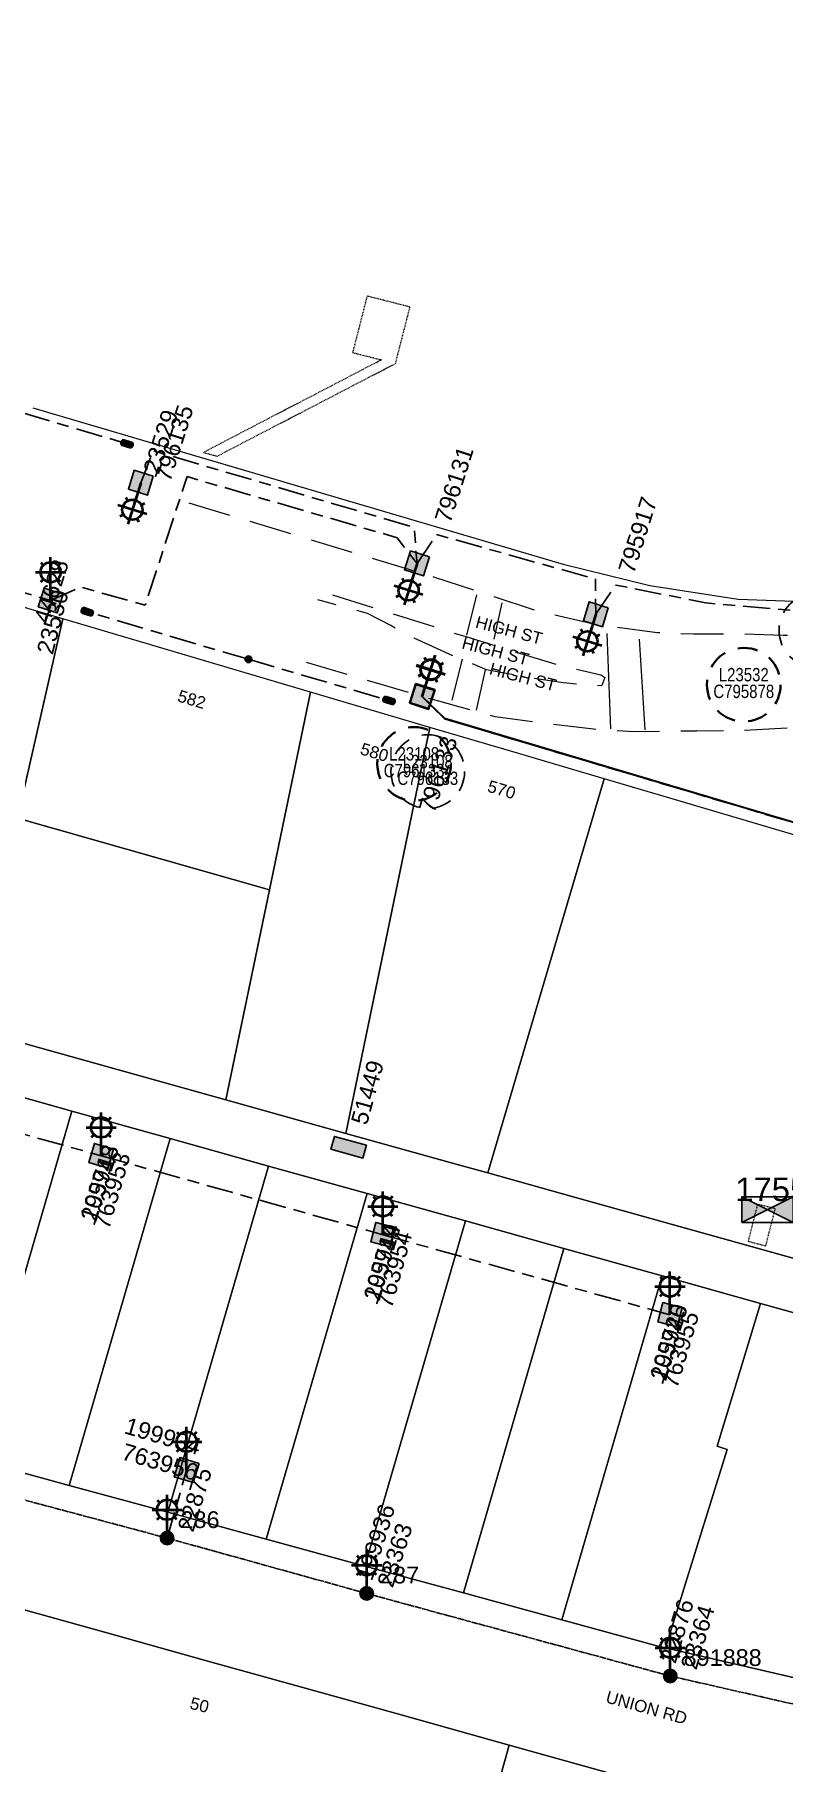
# Model space of a CAD drawing. Header units: metres. Extents: x 285841 to 287079, y 6262591 to 6263353.
# Drawn here: x 286156.9 to 286268.6, y 6262745.4 to 6263003.4 of the extents above; entities that cross this region are included whole.
import ezdxf
from ezdxf.enums import TextEntityAlignment as Align

# ---------------------------------------------------------------- set-up
doc = ezdxf.new("R2010")
doc.units = ezdxf.units.M
for name, pattern in [('Cable Exist OH', [1, 1, 0]), ('Cable Exist UG', [8.2, 4, -1.2, 1.8, -1.2]), ('Dash', [5, 3, -2]), ('DASHED', [0.75, 0.5, -0.25]), ('DASHED2', [9.525, 6.35, -3.175]), ('HIDDEN2', [0.1875, 0.125, -0.0625])]:
    doc.linetypes.add(name, pattern=pattern)
doc.layers.get('0').update_dxf_attribs({"color": 6})
for name, color, linetype, lineweight in [('_User Miscellaneous3', 241, 'Continuous', 13), ('_User_SL_Exist', 4, 'Continuous', 35), ('Cadastre Buildings_SP_EXT', 96, 'Continuous', 15), ('Cadastre Land Parcels_SP_EXT', 96, 'Continuous', 15), ('Cadastre Other Property_SP_EXT', 96, 'DASHED', 15), ('Cadastre Roads_SP_EXT', 54, 'Continuous', 15)]:
    doc.layers.add(name, color=color, linetype=linetype, lineweight=lineweight)
for name, color, linetype in [('_User SL', 2, 'Continuous'), ('_User_SL_Final', 7, 'Continuous'), ('Equip_SL_EXT', 7, 'Continuous'), ('Equip_SP_SL_EXT', 7, 'Continuous'), ('Mains_LV_NEW_R6', 2, 'Continuous'), ('Sub_SP_EXT', 7, 'Continuous'), ('SupportsOH_SP_TR_HV_LV_SL_EXT', 7, 'Continuous'), ('SupportsUG_SP_LV_EXT', 7, 'Continuous'), ('SupportsUG_SP_LV_SL_EXT', 7, 'Continuous')]:
    doc.layers.add(name, color=color, linetype=linetype)
doc.styles.add('ARIAL', font='arial.ttf', dxfattribs={"height": 2})
doc.styles.add('COLUMN_LABEL', font='arial.ttf')
doc.styles.add('iecARIAL', font='arial.ttf', dxfattribs={"height": 2})
doc.styles.add('POLE_LABEL', font='arial.ttf', dxfattribs={"height": 2})
doc.styles.get("Standard").update_dxf_attribs({"font": 'arial.ttf'})
doc.linetypes.add('Cable New UG', pattern='A,7,-0.25,["x",Standard,S=2,R=0,X=0.2,Y=-0.8],-2.1', length=9.35)
doc.linetypes.add('Cable o', pattern='A,5.25,-0.1,["o",Standard,S=2,R=0,X=0.2,Y=-0.7],-2', length=7.35)

# ---------------------------------------------------------------- blocks, each defined once
blk = doc.blocks.new('SUB_PADMOUNT_EXT')
for points in [[(0, 0), (-3.84, 1.92), (-3.84, -1.92)], [(0, 0), (3.84, 1.92), (3.84, -1.92)]]:
    blk.add_hatch(color=256).paths.add_polyline_path(points)
for p, q in [((3.84, 1.92), (-3.84, -1.92)), ((-3.84, 1.92), (3.84, -1.92))]:
    blk.add_line(p, q)
blk.add_lwpolyline([(-3.84, -1.92), (3.84, -1.92), (3.84, 1.92), (-3.84, 1.92)], close=True)
for tag, height, flags, p in [('ASSET_NUM', 3.5, 8, (2, 2)), ('STREET_CODE', 0.2, 9, (1.5, 0)), ('CONSTRUCTED_VOLTAGE', 0.2, 9, (1.5, -0.2)), ('OPERATING_VOLTAGE', 0.2, 9, (1.5, -0.6)), ('ORIENTATION', 0.2, 9, (1.5, -0.8)), ('OWNED_BY', 0.2, 9, (1.5, -1)), ('OPERATED_BY', 0.2, 9, (1.5, -1.2)), ('SECONDARY_VOLTAGE', 0.2, 9, (1.5, -1.6)), ('STATE', 0.2, 9, (1.5, -1.8)), ('SUBSTATION_TYPE', 0.2, 9, (1.5, -2.2)), ('NO_PHASES', 0.2, 9, (1.5, -0.4)), ('MAINTAINED_BY', 0.2, 9, (1.5, -1.4)), ('PARENT', 0.2, 9, (1.5, -2)), ('USAGE', 0.2, 9, (1.5, -2.4)), ('LEGEND', 0.2, 9, (1.5, -2.6)), ('STREETNAME', 0.2, 9, (1.5, -3)), ('SUBURB', 0.2, 9, (1.5, -3.2)), ('Z', 0.2, 1, (1.5, -3.6)), ('LOCATION', 0.2, 9, (1.5, -2.8)), ('NOTES', 0.2, 9, (1.5, -3.4))]:
    blk.add_attdef(tag, text='', height=height, dxfattribs=dict(flags=flags)).set_placement(p, align=Align.MIDDLE_LEFT)
blk = doc.blocks.new('COLUMN_EXT')
blk.add_hatch(color=256).paths.add_polyline_path([(-1.49, 1.48), (-1.49, -1.49), (1.48, -1.49), (1.48, 1.48)])
blk.add_lwpolyline([(-1.49, -1.49), (1.48, -1.49), (1.48, 1.48), (-1.49, 1.48)], close=True)
for tag, height, style, flags, p in [('ASSET_NUM', 2.5, 'COLUMN_LABEL', 8, (2, 2)), ('STRUCTURE_PLANT_NUMBER', 0.2, 'POLE_LABEL', 9, (1.81, 0.03)), ('STREET_CODE', 0.2, 'COLUMN_LABEL', 9, (1.81, -0.2))]:
    blk.add_attdef(tag, text='', height=height, dxfattribs=dict(style=style, flags=flags)).set_placement(p, align=Align.MIDDLE_LEFT)
at = {"flags": 1}
blk.add_attdef('Z', (1.81, -2.35), '', height=0.2, dxfattribs=at)
at = {"flags": 9}
for tag, p in [('COLUMN_TYPE', (1.81, -0.4)), ('OWNED_BY', (1.81, -0.6)), ('STATE', (1.81, -0.8)), ('USAGE', (1.81, -1)), ('STREETNAME', (1.81, -1.6)), ('SUBURB', (1.81, -1.8)), ('LEGEND', (1.81, -1.2)), ('LOCATION', (1.81, -1.4)), ('NOTES', (1.81, -2))]:
    blk.add_attdef(tag, text='', height=0.2, dxfattribs=at).set_placement(p, align=Align.MIDDLE_LEFT)
blk = doc.blocks.new('PILLAR_EXT')
blk.add_hatch(color=256).paths.add_polyline_path([(-2.475, 0.99), (-2.475, -0.99), (2.475, -0.99), (2.475, 0.99)])
blk.add_lwpolyline([(-2.475, -0.99), (2.475, -0.99), (2.475, 0.99), (-2.475, 0.99)], close=True)
at = {"style": 'iecARIAL', "flags": 8}
blk.add_attdef('ASSET_NUM', (1.5, 3.5), '', height=2.5, dxfattribs=at)
for tag, p, flags in [('OWNED_BY', (0, -0.2), 9), ('STATE', (0, -0.4), 9), ('SUPPORT_TYPE', (0, -0.6), 9), ('STREETNAME', (0, -1.8), 9), ('SUBURB', (0, -2), 1), ('USAGE', (0, -0.8), 9), ('LEGEND', (0, -1), 9), ('LOCATION', (0, -1.2), 9), ('NOTES', (0, -1.4), 9), ('PARENT', (0, -1.6), 9)]:
    blk.add_attdef(tag, p, '', height=0.2, dxfattribs=dict(flags=flags))
blk = doc.blocks.new('SL_LANTERN_EXT')
at = {"lineweight": 40}
for p, q in [((-1.46, 5.68), (-1.06, 5.28)), ((0, 1.97), (0, 6.47)), ((1.46, 5.68), (1.06, 5.28)), ((-2.25, 4.22), (2.25, 4.22)), ((-1.46, 2.76), (-1.06, 3.16)), ((0, 0), (0, 2.72)), ((1.46, 2.76), (1.06, 3.16))]:
    blk.add_line(p, q, dxfattribs=at)
blk.add_circle((0, 4.22), 1.5, dxfattribs=at)
at = {"style": 'iecARIAL', "flags": 8}
blk.add_attdef('ASSET_NUM', (1.5, 1.5), '', height=2.5, dxfattribs=at)
for tag, p, height, flags in [('OPERATING_VOLTAGE', (0.98, -1.65), 0.2, 9), ('ORIENTATION', (0.98, -1.85), 0.2, 9), ('OWNED_BY', (0.98, -2.05), 0.2, 9), ('STATE', (0.98, -2.25), 0.2, 9), ('CONSTRUCTED_VOLTAGE', (0.98, -0.65), 0.2, 9), ('CONTROL_TYPE', (0.98, -0.85), 0.2, 9), ('LANTERN_PURPOSE', (0.98, -1.05), 0.2, 9), ('LANTERN_TYPE', (0.98, -1.25), 0.2, 9), ('NO_PHASES', (0.98, -1.45), 0.2, 9), ('USAGE', (0.98, -2.45), 0.2, 9), ('CEXIST', (0.98, -2.65), 0.2, 9), ('LNUMBER', (2.18, -3.25), 2.5, 8), ('CNEW', (0.98, -2.85), 0.2, 9), ('CNUMBER', (0.98, -3.05), 0.2, 9), ('CREMOVE', (0.98, -3.25), 0.2, 9), ('CREPLACE', (0.98, -3.45), 0.2, 9), ('LKINGHEIGHT', (0.98, -3.65), 0.2, 9), ('LBRACKET', (0.98, -3.85), 0.2, 9), ('LBRACKETVOCAB', (0.98, -4.05), 0.2, 9), ('LCATEGORY', (0.98, -4.25), 0.2, 9), ('LCHARGE1', (0.98, -4.45), 0.2, 9), ('LCHARGE1PERCENT', (0.98, -4.65), 0.2, 9), ('LCHARGE2', (0.98, -4.85), 0.2, 9), ('LCHARGE2PERCENT', (0.98, -5.05), 0.2, 9), ('LCHARGE3', (0.98, -5.25), 0.2, 9), ('LCHARGE3PERCENT', (0.98, -5.45), 0.2, 9), ('LEXIST', (0.98, -5.65), 0.2, 9), ('LLAMP', (0.98, -5.85), 0.2, 9), ('LLAMPVOCAB', (0.98, -6.05), 0.2, 9), ('LMAST', (0.98, -6.25), 0.2, 9), ('LMASTVOCAB', (0.98, -6.45), 0.2, 9), ('LNEW', (0.98, -6.65), 0.2, 9), ('LANTNUMBER', (0.98, -6.85), 0.2, 9), ('LOUTREACH', (0.98, -7.25), 0.2, 9), ('LOUTREACHVOCAB', (0.98, -7.45), 0.2, 9), ('LRATECODE', (0.98, -7.65), 0.2, 9), ('LREMOVE', (0.98, -7.85), 0.2, 9), ('STREETNAME', (0.98, -9.25), 0.2, 9), ('SUBURB', (0.98, -9.45), 0.2, 1), ('LREPLACE', (0.98, -8.05), 0.2, 9), ('LTYPE', (0.98, -8.25), 0.2, 9), ('LTYPEVOCAB', (0.98, -8.45), 0.2, 9), ('LEGEND', (0.98, -8.65), 0.2, 9), ('LOCATION', (0.98, -8.85), 0.2, 9), ('NOTES', (0.98, -9.05), 0.2, 9)]:
    blk.add_attdef(tag, p, '', height=height, dxfattribs=dict(flags=flags))
blk = doc.blocks.new('POLE_EXT')
blk.add_hatch(color=256).paths.add_polyline_path([(-1, 0, 1), (1, 0, 1)])
blk.add_lwpolyline([(-1, 0, 1), (1, 0, 1)], format="xyb", close=True)
at = {"flags": 8}
blk.add_attdef('pNumber', text='', height=2, dxfattribs=at).set_placement((3, 2.5), align=Align.MIDDLE_CENTER)
at = {"style": 'POLE_LABEL', "flags": 9}
for tag, p in [('STRUCTURE_PLANT_NUMBER', (1.35, 0.03)), ('STREET_CODE', (1.35, -0.2))]:
    blk.add_attdef(tag, text='', height=0.2, dxfattribs=at).set_placement(p, align=Align.MIDDLE_LEFT)
at = {"flags": 9}
for tag, p in [('OWNED_BY', (1.35, -0.4)), ('SPECIAL_USE', (1.35, -0.8)), ('STATE', (1.35, -1)), ('cLV', (1.35, -1.4)), ('hDepth', (1.35, -1.6)), ('hDia', (1.35, -1.8)), ('cHV', (1.35, -2)), ('PARENT', (1.35, -0.6)), ('USAGE', (1.35, -1.2)), ('LBRACKET', (1.35, -2.2)), ('LExisting', (1.35, -2.4)), ('LANTNUMBER', (1.35, -2.6)), ('cLinedev', (1.35, -3.4)), ('pExisting', (1.35, -3.8)), ('pFooting', (1.35, -4.4)), ('pNew', (1.35, -4.6)), ('pRelocate', (1.35, -5)), ('pRemove', (1.35, -5.2)), ('LOther', (1.35, -2.8)), ('LRemove', (1.35, -3)), ('LEGEND', (1.35, -3.2)), ('LOCATION', (1.35, -3.6)), ('PFNUMBER', (1.35, -4)), ('NEWPFNUMBER', (1.35, -4.2)), ('pReplace', (1.35, -5.4)), ('pStay', (1.35, -5.6)), ('pType', (1.35, -5.8)), ('cspan', (1.35, -6)), ('STREETNAME', (1.35, -6.2)), ('SUBURB', (1.35, -6.4)), ('OPERATED_BY', (1.36, -7.01)), ('NOTES', (1.35, -6.6)), ('MAINTAINED_BY', (1.36, -6.81))]:
    blk.add_attdef(tag, text='', height=0.2, dxfattribs=at).set_placement(p, align=Align.MIDDLE_LEFT)
at = {"flags": 1}
blk.add_attdef('Z', (1.35, -7.33), '', height=0.2, dxfattribs=at)
blk = doc.blocks.new('SL_STJ_EXT')
h = blk.add_hatch(color=256)
edge = h.paths.add_edge_path()
edge.add_ellipse((-0.59, 0.13), major_axis=(0.226, 0.226), ratio=1, start_angle=45, end_angle=135)
edge.add_line((-0.91, 0.13), (-0.91, -0.13))
edge.add_ellipse((-0.59, -0.13), major_axis=(0.226, 0.226), ratio=1, start_angle=135, end_angle=225)
edge.add_line((-0.59, -0.45), (0.59, -0.45))
edge.add_ellipse((0.59, -0.13), major_axis=(-0.226, 0.226), ratio=1, start_angle=135, end_angle=225)
edge.add_line((0.91, -0.13), (0.91, 0.13))
edge.add_ellipse((0.59, 0.13), major_axis=(-0.226, 0.226), ratio=1, start_angle=225, end_angle=315)
edge.add_line((0.59, 0.45), (-0.59, 0.45))
blk.add_lwpolyline([(-0.91, 0.13), (-0.91, -0.13, 0.414214), (-0.59, -0.45), (0.59, -0.45, 0.414214), (0.91, -0.13), (0.91, 0.13, 0.414214), (0.59, 0.45), (-0.59, 0.45, 0.414214)], format="xyb", close=True)
at = {"flags": 1}
blk.add_attdef('Z', (0, 0), '', height=0.2, dxfattribs=at)
at = {"flags": 9}
for tag, p in [('ORIENTATION', (0, 0)), ('USAGE', (0, -0.2)), ('LEGEND', (0, -0.4)), ('NOTES', (0, -0.6))]:
    blk.add_attdef(tag, text='', height=0.2, dxfattribs=at).set_placement(p, align=Align.MIDDLE_LEFT)
blk = doc.blocks.new('CONNECTOR_NODE_EXT')
h = blk.add_hatch(color=256)
edge = h.paths.add_edge_path()
edge.add_arc((0, 0), 0.5, 0, 360)
blk.add_circle((0, 0), 0.5)
at = {"flags": 1}
blk.add_attdef('Z', (0, 0), '', height=0.2, dxfattribs=at)
at = {"flags": 9}
for tag, p in [('CONNECTOR_TYPE', (0, 0)), ('CONSTRUCTED_VOLTAGE', (0, -0.2)), ('OPERATING_VOLTAGE', (0, -0.6)), ('ORIENTATION', (0, -0.8)), ('SUBTYPE', (0, -1)), ('NO_PHASES', (0, -0.4)), ('USAGE', (0, -1.2)), ('NOTES', (0, -1.4))]:
    blk.add_attdef(tag, text='', height=0.2, dxfattribs=at).set_placement(p, align=Align.MIDDLE_LEFT)

msp = doc.modelspace()

# ---------------------------------------------------------------- linework, layer by layer
at = {"layer": '_User Miscellaneous3'}
for p, q in [((286221.41, 6262913.71), (286222.92, 6262919.72)), ((286225.47, 6262913.11), (286226.68, 6262918.52)), ((286242.31, 6262913.94), (286242.84, 6262899.74)), ((286247.13, 6262913.11), (286247.95, 6262899.59)), ((286219.23, 6262904.02), (286220.74, 6262910.11)), ((286222.84, 6262902.52), (286224.2, 6262908.53))]:
    msp.add_line(p, q, dxfattribs=at)
at = {"layer": '_User Miscellaneous3', "linetype": 'DASHED2', "flags": 128}
for points in [[(286179.92, 6262933.47), (286216.45, 6262922.43), (286231.68, 6262917.4), (286240.89, 6262915.29), (286249.8, 6262914.11), (286255.25, 6262913.91), (286262.35, 6262913.91), (286268.62, 6262913.7), (286276.24, 6262914.01), (286290.84, 6262915.72), (286299.73, 6262918.21), (286308.38, 6262920.7), (286330.48, 6262928.42), (286381.96, 6262946.76)], [(286378.57, 6262931.95), (286320.89, 6262912.15), (286305.35, 6262906.79), (286292.8, 6262903.5), (286282.73, 6262901.59), (286272.43, 6262900), (286262.36, 6262899.46), (286255.72, 6262899.4), (286246.38, 6262899.27), (286240.3, 6262899.66), (286233.31, 6262900.49), (286225.61, 6262901.53), (286217.24, 6262903.84), (286194.44, 6262910.54)], [(286201.34, 6262919.72), (286221.26, 6262913.49), (286235.32, 6262909.21), (286241.41, 6262907.78), (286242.01, 6262907.4), (286241.56, 6262906.2), (286240.58, 6262906.13), (286235.85, 6262906.58), (286229.98, 6262907.48), (286224.35, 6262908.53), (286219.31, 6262910.63), (286211.79, 6262914.09), (286210.06, 6262915.14), (286206.6, 6262916.94), (286199.16, 6262918.97)]]:
    msp.add_lwpolyline(points, dxfattribs=at)
at = {"layer": '_User SL', "linetype": 'Cable Exist UG', "flags": 128}
for points in [[(286139.55, 6262951.49), (286170.69, 6262942.29)], [(286172.75, 6262936.46), (286174.61, 6262941.23), (286213.54, 6262929.8), (286213.97, 6262924.42)], [(286159.3, 6262918.89), (286163.72, 6262920.91), (286173.41, 6262918.18), (286179.65, 6262937.38), (286211.01, 6262928.26), (286213.97, 6262924.42)], [(286213.97, 6262924.42), (286216.88, 6262928.73), (286240.6, 6262922.09), (286240.64, 6262916.83)], [(286130.16, 6262910.48), (286133.93, 6262926.36), (286156.79, 6262919.63), (286159.3, 6262918.89)], [(286240.64, 6262916.83), (286243.65, 6262921.2), (286257.03, 6262918.54), (286270.39, 6262917.36), (286282.07, 6262918.72), (286300.17, 6262922.13)], [(286188.81, 6262910.11), (286164.76, 6262917.21)], [(286188.81, 6262910.11), (286209.8, 6262903.96)], [(286333.01, 6262871.9), (286329.98, 6262870.25), (286296.01, 6262878.58), (286284.77, 6262881.38), (286218.08, 6262901.22), (286214.72, 6262904.5)], [(286133.64, 6262845.22), (286166.84, 6262836.01)], [(286166.84, 6262836.01), (286208.87, 6262824.22)], [(286208.87, 6262824.22), (286251.71, 6262812.26)], [(286176.68, 6262778.93), (286179.59, 6262789.08)]]:
    msp.add_lwpolyline(points, dxfattribs=at)
at = {"layer": '_User SL', "linetype": 'Cable Exist OH', "flags": 128}
for points in [[(286134.4, 6262790.21), (286176.68, 6262778.93)], [(286206.46, 6262770.66), (286176.68, 6262778.93)], [(286251.75, 6262758.34), (286206.46, 6262770.66)], [(286326.04, 6262741.38), (286289.31, 6262749.77), (286251.75, 6262758.34)]]:
    msp.add_lwpolyline(points, dxfattribs=at)
at = {"layer": '_User_SL_Exist', "linetype": 'Cable Exist UG', "lineweight": 20, "flags": 128}
msp.add_lwpolyline([(286333.03, 6262871.98), (286330, 6262870.33), (286296.04, 6262878.66), (286284.79, 6262881.46), (286218.11, 6262901.3), (286214.75, 6262904.58)], dxfattribs=at)
at = {"layer": '_User_SL_Exist', "linetype": 'Dash'}
for centre in [(286262.73, 6262906.32), (286213.54, 6262894.5)]:
    msp.add_circle(centre, 5.5, dxfattribs=at)
at = {"layer": '_User_SL_Final', "linetype": 'Cable o', "lineweight": 20, "flags": 128}
msp.add_lwpolyline([(286338.11, 6262898.67), (286337.87, 6262892.4), (286336.97, 6262888.39), (286326.89, 6262891.63), (286323.97, 6262890.14), (286336.05, 6262885.87), (286333.41, 6262874.83), (286333.03, 6262871.98), (286329.1, 6262871.13), (286296.04, 6262878.66), (286284.79, 6262881.46), (286218.11, 6262901.3), (286214.75, 6262904.58)], dxfattribs=at)
at = {"layer": '_User_SL_Final', "linetype": 'Dash'}
for centre in [(286273.49, 6262914.43), (286215.58, 6262893.35)]:
    msp.add_circle(centre, 5.5, dxfattribs=at)
at = {"layer": 'Cadastre Buildings_SP_EXT', "linetype": 'Continuous'}
msp.add_lwpolyline([(286286.17, 6262879.25), (286285.17, 6262879.5), (286252.52, 6262889.13), (286241.88, 6262892.27), (286224.56, 6262833.43), (286237.29, 6262829.88), (286273.27, 6262819.84), (286286.17, 6262879.25)], close=True, dxfattribs=at)
at = {"layer": 'Cadastre Land Parcels_SP_EXT', "linetype": 'Continuous'}
msp.add_lwpolyline([(286156.64, 6262947.63), (286235.77, 6262924.31), (286248.7, 6262921.12), (286261.87, 6262919.11), (286271.62, 6262918.72), (286281.33, 6262919.64), (286299.85, 6262923.46), (286318, 6262928.8), (286396.04, 6262955.33), (286401.11, 6262977.5), (286431.4, 6263103.81), (286431.05, 6263104.4), (286428.71, 6263108.31), (286418.84, 6263110.96), (286321.78, 6263136.24), (286313.31, 6263133.24), (286272.09, 6263144.01), (286272.09, 6263144.01), (286272.29, 6263144.79), (286229.97, 6263155.85), (286176.19, 6263170.77), (286121.45, 6263185.46)], dxfattribs=at)
for points in [[(286161.11, 6262916.14), (286135.12, 6262923.81), (286117.23, 6262863.43), (286185.43, 6262844.35), (286191.95, 6262875.68), (286154.36, 6262886.41), (286161.11, 6262916.14)], [(286198.09, 6262905.18), (286161.11, 6262916.14), (286154.36, 6262886.41), (286191.95, 6262875.68), (286198.09, 6262905.18)], [(286215.87, 6262899.93), (286198.09, 6262905.18), (286191.95, 6262875.68), (286185.43, 6262844.35), (286203.34, 6262839.34), (286215.87, 6262899.93)], [(286241.88, 6262892.27), (286228.95, 6262896.08), (286215.87, 6262899.93), (286203.34, 6262839.34), (286220.17, 6262834.65), (286224.56, 6262833.43), (286241.88, 6262892.27)], [(286162.47, 6262842.67), (286147.8, 6262846.77), (286132.68, 6262794.82), (286147.38, 6262790.81), (286162.47, 6262842.67)], [(286177.15, 6262838.57), (286162.47, 6262842.67), (286147.38, 6262790.81), (286162.08, 6262786.79), (286177.15, 6262838.57)], [(286191.83, 6262834.47), (286177.15, 6262838.57), (286162.08, 6262786.79), (286176.78, 6262782.78), (286191.83, 6262834.47)], [(286206.51, 6262830.37), (286191.83, 6262834.47), (286176.78, 6262782.78), (286191.48, 6262778.77), (286206.51, 6262830.37)], [(286221.19, 6262826.27), (286206.51, 6262830.37), (286191.48, 6262778.77), (286206.19, 6262774.75), (286221.19, 6262826.27)], [(286235.86, 6262822.17), (286221.19, 6262826.27), (286206.19, 6262774.75), (286220.89, 6262770.74), (286235.86, 6262822.17)], [(286250.54, 6262818.07), (286235.86, 6262822.17), (286220.89, 6262770.74), (286235.59, 6262766.72), (286250.54, 6262818.07)], [(286265.22, 6262813.97), (286250.54, 6262818.07), (286235.59, 6262766.72), (286250.29, 6262762.71), (286251.06, 6262762.53), (286260.26, 6262792.16), (286258.78, 6262792.64), (286262.54, 6262805.09), (286265.22, 6262813.97)], [(286294.13, 6262806.49), (286279.9, 6262809.87), (286265.22, 6262813.97), (286262.54, 6262805.09), (286258.78, 6262792.64), (286260.26, 6262792.16), (286251.06, 6262762.53), (286279.5, 6262755.94), (286294.13, 6262806.49)], [(286227.74, 6262748.01), (286211.59, 6262752.52), (286196.91, 6262756.62), (286182.23, 6262760.72), (286167.55, 6262764.81), (286152.87, 6262768.91), (286138.19, 6262773.01), (286125.88, 6262728.96), (286123.83, 6262721.63), (286130.82, 6262721.02), (286139.28, 6262720.28), (286144.28, 6262719.85), (286154.73, 6262718.93), (286156.63, 6262718.77), (286170.19, 6262717.59), (286170.3, 6262717.58), (286183.97, 6262716.38), (286185.64, 6262716.24), (286201.09, 6262714.89), (286206.74, 6262714.39), (286218.08, 6262713.41), (286227.74, 6262748.01)], [(286248.35, 6262742.51), (286243.26, 6262743.68), (286227.74, 6262748.01), (286218.08, 6262713.41), (286231.04, 6262712.27), (286241.15, 6262711.39), (286248.35, 6262742.51)]]:
    msp.add_lwpolyline(points, close=True, dxfattribs=at)
at = {"layer": 'Cadastre Other Property_SP_EXT', "linetype": 'HIDDEN2'}
for points in [[(286184.13, 6262940.43), (286210.76, 6262954.26), (286212.92, 6262962.69), (286206.52, 6262964.33), (286204.36, 6262955.9), (286208.65, 6262954.8), (286182.11, 6262941), (286184.13, 6262940.43)], [(286263.38, 6262823.25), (286266.01, 6262822.54), (286267.43, 6262828.1), (286264.77, 6262828.75), (286263.38, 6262823.25)]]:
    msp.add_lwpolyline(points, close=True, dxfattribs=at)
at = {"layer": 'Cadastre Roads_SP_EXT', "linetype": 'Continuous'}
for points in [[(286473.14, 6262770.55), (286451.94, 6262776.23), (286441.32, 6262778.86), (286392.66, 6262790.56), (286371.3, 6262795.79), (286360.18, 6262798.48), (286350.06, 6262800.93), (286335.54, 6262804.44), (286322.36, 6262807.63), (286309.92, 6262810.63), (286300.21, 6262812.95), (286296.87, 6262813.74), (286284.6, 6262816.69), (286273.27, 6262819.84), (286251.88, 6262825.81), (286237.29, 6262829.88), (286224.56, 6262833.43), (286220.17, 6262834.65), (286203.34, 6262839.34), (286185.43, 6262844.35), (286117.23, 6262863.43)], [(286147.8, 6262846.77), (286162.47, 6262842.67), (286177.15, 6262838.57), (286191.83, 6262834.47), (286206.51, 6262830.37), (286221.19, 6262826.27), (286235.86, 6262822.17), (286250.54, 6262818.07), (286265.22, 6262813.97), (286279.9, 6262809.87), (286294.13, 6262806.49), (286309.99, 6262802.69), (286323.99, 6262799.33), (286338.81, 6262795.77), (286353.63, 6262792.22), (286368.45, 6262788.66), (286383.27, 6262785.11), (286398.09, 6262781.55), (286417.65, 6262776.86), (286421.29, 6262775.99), (286423.77, 6262775.39), (286469.89, 6262762.87)], [(286339.6, 6262742.01), (286324.75, 6262745.46), (286309.91, 6262748.9), (286295.38, 6262752.26), (286279.5, 6262755.94), (286251.06, 6262762.53), (286250.29, 6262762.71), (286235.59, 6262766.72), (286220.89, 6262770.74), (286206.19, 6262774.75), (286191.48, 6262778.77), (286176.78, 6262782.78), (286162.08, 6262786.79), (286147.38, 6262790.81)], [(286152.87, 6262768.91), (286167.55, 6262764.81), (286182.23, 6262760.72), (286196.91, 6262756.62), (286211.59, 6262752.52), (286227.74, 6262748.01), (286243.26, 6262743.68)]]:
    msp.add_lwpolyline(points, dxfattribs=at)
at = {"layer": 'Mains_LV_NEW_R6', "color": 2, "linetype": 'Cable New UG', "flags": 128}
msp.add_lwpolyline([(286214.7, 6262904.56), (286218.09, 6262901.22), (286284.44, 6262881.52), (286328.81, 6262870.53), (286332.45, 6262870.38), (286332.71, 6262873.71), (286331.17, 6262876.02), (286333.79, 6262886.12), (286324.09, 6262894.43), (286327.83, 6262893.61), (286336.97, 6262889.97), (286339.95, 6262898.95)], dxfattribs=at)

# ---------------------------------------------------------------- block references
at = {"layer": '_User_SL_Exist', "rotation": 342.2019393272804}
for name in ['SL_LANTERN_EXT', 'COLUMN_EXT']:
    msp.add_blockref(name, (286214.75, 6262904.58), dxfattribs=at)
at = {"layer": '_User_SL_Final', "rotation": 342.2019393272804}
for name in ['SL_LANTERN_EXT', 'COLUMN_EXT']:
    msp.add_blockref(name, (286214.75, 6262904.58), dxfattribs=at)
at = {"layer": 'Equip_SL_EXT'}
for p, rotation in [((286170.69, 6262942.29), 342.7529608338753), ((286164.76, 6262917.21), 162.3004578317128), ((286209.8, 6262903.96), 342.4861536158425)]:
    msp.add_blockref('SL_STJ_EXT', p, dxfattribs=dict(at, rotation=rotation))
msp.add_blockref('CONNECTOR_NODE_EXT', (286188.81, 6262910.11), dxfattribs=at)
at = {"layer": 'Equip_SP_SL_EXT'}
ref = msp.add_blockref('SL_LANTERN_EXT', (286172.75, 6262936.46), dxfattribs=dict(at, rotation=162.6666053661232))
ref.add_attrib('ASSET_NUM', '23529', dxfattribs={"layer": '0', "height": 2.5, "rotation": 72.3501, "style": 'iecARIAL'}).set_placement((286174.25, 6262937.96), align=Align.MIDDLE_LEFT)
ref = msp.add_blockref('SL_LANTERN_EXT', (286159.3, 6262918.89), dxfattribs=at)
ref.add_attrib('ASSET_NUM', '23530', dxfattribs={"layer": '0', "height": 2.5, "rotation": 75.6673, "style": 'iecARIAL'}).set_placement((286160.8, 6262920.39), align=Align.MIDDLE_RIGHT)
for p, rotation in [((286213.97, 6262924.42), 162.5975778359914), ((286240.64, 6262916.83), 162.8386744472636), ((286214.72, 6262904.5), 342.2019393272804)]:
    msp.add_blockref('SL_LANTERN_EXT', p, dxfattribs=dict(at, rotation=rotation))
ref = msp.add_blockref('SL_LANTERN_EXT', (286166.84, 6262836.01), dxfattribs=at)
ref.add_attrib('ASSET_NUM', '205743', dxfattribs={"layer": '0', "height": 2.5, "rotation": 72.8201, "style": 'iecARIAL'}).set_placement((286168.34, 6262837.51), align=Align.MIDDLE_RIGHT)
ref = msp.add_blockref('SL_LANTERN_EXT', (286166.84, 6262836.01), dxfattribs=at)
ref.add_attrib('ASSET_NUM', '199918', dxfattribs={"layer": '0', "height": 2.5, "rotation": 72.2788, "style": 'iecARIAL'}).set_placement((286168.34, 6262837.51), align=Align.MIDDLE_RIGHT)
ref = msp.add_blockref('SL_LANTERN_EXT', (286208.87, 6262824.22), dxfattribs=at)
ref.add_attrib('ASSET_NUM', '205744', dxfattribs={"layer": '0', "height": 2.5, "rotation": 74.0211, "style": 'iecARIAL'}).set_placement((286210.37, 6262825.72), align=Align.MIDDLE_RIGHT)
ref = msp.add_blockref('SL_LANTERN_EXT', (286208.87, 6262824.22), dxfattribs=at)
ref.add_attrib('ASSET_NUM', '199919', dxfattribs={"layer": '0', "height": 2.5, "rotation": 73.5778, "style": 'iecARIAL'}).set_placement((286210.37, 6262825.72), align=Align.MIDDLE_RIGHT)
ref = msp.add_blockref('SL_LANTERN_EXT', (286251.71, 6262812.26), dxfattribs=at)
ref.add_attrib('ASSET_NUM', '199920', dxfattribs={"layer": '0', "height": 2.5, "rotation": 72.9182, "style": 'iecARIAL'}).set_placement((286253.21, 6262813.76), align=Align.MIDDLE_RIGHT)
ref = msp.add_blockref('SL_LANTERN_EXT', (286251.71, 6262812.26), dxfattribs=at)
ref.add_attrib('ASSET_NUM', '205745', dxfattribs={"layer": '0', "height": 2.5, "rotation": 73.583, "style": 'iecARIAL'}).set_placement((286253.21, 6262813.76), align=Align.MIDDLE_RIGHT)
ref = msp.add_blockref('SL_LANTERN_EXT', (286179.59, 6262789.08), dxfattribs=at)
ref.add_attrib('ASSET_NUM', '199934', dxfattribs={"layer": '0', "height": 2.5, "rotation": 343.5285, "style": 'iecARIAL'}).set_placement((286181.09, 6262790.58), align=Align.BOTTOM_RIGHT)
ref = msp.add_blockref('SL_LANTERN_EXT', (286176.68, 6262778.93), dxfattribs=at)
ref.add_attrib('ASSET_NUM', '22875', dxfattribs={"layer": '0', "height": 2.5, "rotation": 72.9032, "style": 'iecARIAL'}).set_placement((286178.18, 6262780.43), align=Align.TOP_LEFT)
ref = msp.add_blockref('SL_LANTERN_EXT', (286206.46, 6262770.66), dxfattribs=at)
ref.add_attrib('ASSET_NUM', '199936', dxfattribs={"layer": '0', "height": 2.5, "rotation": 72.4221, "style": 'iecARIAL'}).set_placement((286207.96, 6262772.16), align=Align.BOTTOM_LEFT)
ref = msp.add_blockref('SL_LANTERN_EXT', (286206.46, 6262770.66), dxfattribs=at)
ref.add_attrib('ASSET_NUM', '23363', dxfattribs={"layer": '0', "height": 2.5, "rotation": 71.8926, "style": 'iecARIAL'}).set_placement((286207.96, 6262772.16), align=Align.TOP_LEFT)
ref = msp.add_blockref('SL_LANTERN_EXT', (286251.75, 6262758.34), dxfattribs=at)
ref.add_attrib('ASSET_NUM', '22876', dxfattribs={"layer": '0', "height": 2.5, "rotation": 73.2681, "style": 'iecARIAL'}).set_placement((286253.25, 6262759.84), align=Align.BOTTOM_LEFT)
ref = msp.add_blockref('SL_LANTERN_EXT', (286251.75, 6262758.34), dxfattribs=at)
ref.add_attrib('ASSET_NUM', '23364', dxfattribs={"layer": '0', "height": 2.5, "rotation": 73.2681, "style": 'iecARIAL'}).set_placement((286253.25, 6262759.84), align=Align.TOP_LEFT)
at = {"layer": 'Sub_SP_EXT'}
ref = msp.add_blockref('SUB_PADMOUNT_EXT', (286266.26, 6262827.94), dxfattribs=at)
ref.add_attrib('ASSET_NUM', '17550', dxfattribs={"layer": '0', "height": 3.5}).set_placement((286268.26, 6262828.19), align=Align.BOTTOM_CENTER)
at = {"layer": 'SupportsOH_SP_TR_HV_LV_SL_EXT'}
ref = msp.add_blockref('POLE_EXT', (286176.68, 6262778.93), dxfattribs=at)
ref.add_attrib('ASSET_NUM', '286', dxfattribs={"layer": '0', "height": 2.5, "style": 'POLE_LABEL'}).set_placement((286178.68, 6262779.68), align=Align.BOTTOM_LEFT)
ref = msp.add_blockref('POLE_EXT', (286206.46, 6262770.66), dxfattribs=at)
ref.add_attrib('ASSET_NUM', '287', dxfattribs={"layer": '0', "height": 2.5, "style": 'POLE_LABEL'}).set_placement((286208.46, 6262771.41), align=Align.BOTTOM_LEFT)
ref = msp.add_blockref('POLE_EXT', (286251.75, 6262758.34), dxfattribs=at)
ref.add_attrib('ASSET_NUM', '891888', dxfattribs={"layer": '0', "height": 2.5, "style": 'POLE_LABEL'}).set_placement((286253.75, 6262759.09), align=Align.BOTTOM_LEFT)
at = {"layer": 'SupportsUG_SP_LV_EXT'}
ref = msp.add_blockref('PILLAR_EXT', (286203.77, 6262837.27), dxfattribs=dict(at, rotation=164.4033040649042))
ref.add_attrib('ASSET_NUM', '51449', dxfattribs={"layer": '0', "height": 2.5, "rotation": 74.512, "style": 'iecARIAL'}).set_placement((286205.27, 6262840.77), align=Align.MIDDLE_LEFT)
at = {"layer": 'SupportsUG_SP_LV_SL_EXT'}
ref = msp.add_blockref('COLUMN_EXT', (286172.75, 6262936.46), dxfattribs=dict(at, rotation=162.6666053661232))
ref.add_attrib('ASSET_NUM', '796135', dxfattribs={"layer": '0', "height": 2.5, "rotation": 72.3501, "style": 'COLUMN_LABEL'}).set_placement((286174.75, 6262937.21), align=Align.TOP_LEFT)
ref = msp.add_blockref('COLUMN_EXT', (286213.97, 6262924.42), dxfattribs=dict(at, rotation=162.5975778359914))
ref.add_attrib('ASSET_NUM', '796131', dxfattribs={"layer": '0', "height": 2.5, "rotation": 72.3501, "style": 'COLUMN_LABEL'}).set_placement((286216.55, 6262931.04), align=Align.TOP_LEFT)
ref = msp.add_blockref('COLUMN_EXT', (286240.64, 6262916.83), dxfattribs=dict(at, rotation=162.8386744472636))
ref.add_attrib('ASSET_NUM', '795917', dxfattribs={"layer": '0', "height": 2.5, "rotation": 72.3501, "style": 'COLUMN_LABEL'}).set_placement((286243.94, 6262923.49), align=Align.TOP_LEFT)
ref = msp.add_blockref('COLUMN_EXT', (286159.3, 6262918.89), dxfattribs=dict(at, rotation=342.3302908251283))
ref.add_attrib('ASSET_NUM', '44628', dxfattribs={"layer": '0', "height": 2.5, "rotation": 72.3501, "style": 'COLUMN_LABEL'}).set_placement((286161.3, 6262919.64), align=Align.BOTTOM_CENTER)
ref = msp.add_blockref('COLUMN_EXT', (286214.72, 6262904.5), dxfattribs=dict(at, rotation=342.2019393272804))
ref.add_attrib('ASSET_NUM', '796133', dxfattribs={"layer": '0', "height": 2.5, "rotation": 72.3501, "style": 'COLUMN_LABEL'}).set_placement((286217.68, 6262898.87), align=Align.TOP_RIGHT)
ref = msp.add_blockref('COLUMN_EXT', (286166.84, 6262836.01), dxfattribs=dict(at, rotation=73.43391730685117))
ref.add_attrib('ASSET_NUM', '763953', dxfattribs={"layer": '0', "height": 2.5, "rotation": 73.8386, "style": 'COLUMN_LABEL'}).set_placement((286168.84, 6262836.76), align=Align.TOP_RIGHT)
ref = msp.add_blockref('COLUMN_EXT', (286208.87, 6262824.22), dxfattribs=dict(at, rotation=165.2537278982056))
ref.add_attrib('ASSET_NUM', '763954', dxfattribs={"layer": '0', "height": 2.5, "rotation": 74.6384, "style": 'COLUMN_LABEL'}).set_placement((286210.87, 6262824.97), align=Align.TOP_RIGHT)
ref = msp.add_blockref('COLUMN_EXT', (286251.71, 6262812.26), dxfattribs=dict(at, rotation=165.2537278982056))
ref.add_attrib('ASSET_NUM', '763955', dxfattribs={"layer": '0', "height": 2.5, "rotation": 73.4429, "style": 'COLUMN_LABEL'}).set_placement((286253.71, 6262813.01), align=Align.TOP_RIGHT)
ref = msp.add_blockref('COLUMN_EXT', (286179.59, 6262789.08), dxfattribs=dict(at, rotation=163.1416012167867))
ref.add_attrib('ASSET_NUM', '763956', dxfattribs={"layer": '0', "height": 2.5, "rotation": 343.5128, "style": 'COLUMN_LABEL'}).set_placement((286181.59, 6262789.83), align=Align.TOP_RIGHT)

# ---------------------------------------------------------------- texts
at = {"layer": '_User_SL_Exist'}
msp.add_text('HIGH ST', height=1.8, rotation=345.198, dxfattribs=at).set_placement((286224.63, 6262907.9))
at = {"layer": '_User_SL_Exist', "style": 'ARIAL', "width": 0.8}
for tag, text, p in [('L23532', 'LXXXXX', (286262.73, 6262907.82)), ('C795878', 'CXXXXX', (286262.73, 6262905.32)), ('L23108', 'LXXXXX', (286213.54, 6262896)), ('C796133', 'CXXXXX', (286213.54, 6262893.5))]:
    msp.add_attdef(tag, text=text, height=2, dxfattribs=at).set_placement(p, align=Align.MIDDLE_CENTER)
at = {"layer": '_User_SL_Final'}
msp.add_text('HIGH ST', height=1.8, rotation=345.198, dxfattribs=at).set_placement((286220.53, 6262911.77))
at = {"layer": '_User_SL_Final', "style": 'ARIAL', "width": 0.8}
for tag, text, p in [('L23108', 'LXXXXX', (286215.58, 6262894.85)), ('C796133', 'CXXXXX', (286215.58, 6262892.35))]:
    msp.add_attdef(tag, text=text, height=2, dxfattribs=at).set_placement(p, align=Align.MIDDLE_CENTER)
at = {"layer": 'Cadastre Land Parcels_SP_EXT'}
for s, rotation, p in [('582', 343.4328, (286178.1, 6262903.86)), ('580', 343.3208, (286205.36, 6262895.97)), ('570', 343.4397, (286224.34, 6262890.39)), ('50', 345.7796, (286179.95, 6262753.49))]:
    msp.add_text(s, height=1.8, rotation=rotation, dxfattribs=at).set_placement(p)
at = {"layer": 'Cadastre Roads_SP_EXT'}
for s, rotation, p in [('HIGH ST', 345.198, (286222.56, 6262914.88)), ('UNION RD', 344.4052, (286242, 6262754.42))]:
    msp.add_text(s, height=1.8, rotation=rotation, dxfattribs=at).set_placement(p)

doc.saveas('drawing.dxf')
